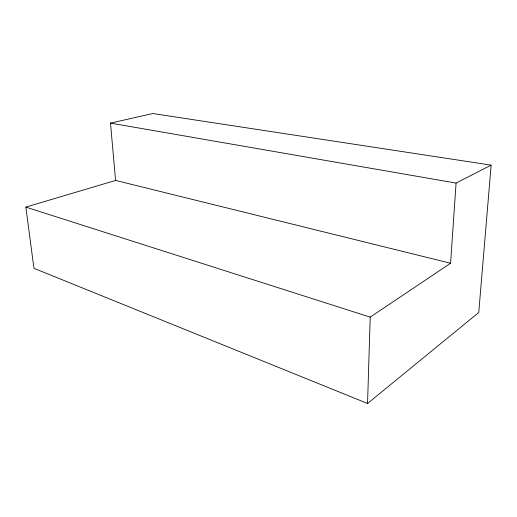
<?xml version="1.0" encoding="UTF-8"?>
<svg xmlns="http://www.w3.org/2000/svg" width="517" height="517" viewBox="0 0 517 517"><rect width="100%" height="100%" fill="white"/><g stroke="black" fill="none" stroke-linecap="round" stroke-linejoin="round"><path stroke-width="0.78" d="M367.555 403.473L370.211 317.128L450.578 263.25L456.078 183.089L491.15 165.13L478.748 312.488L367.555 403.473L33.941 268.304L25.85 207.104L115.588 180.427L450.578 263.25M115.588 180.427L110.489 123.104L152.806 113.527L491.15 165.13M110.489 123.104L456.078 183.089M25.85 207.104L370.211 317.128"/></g></svg>
